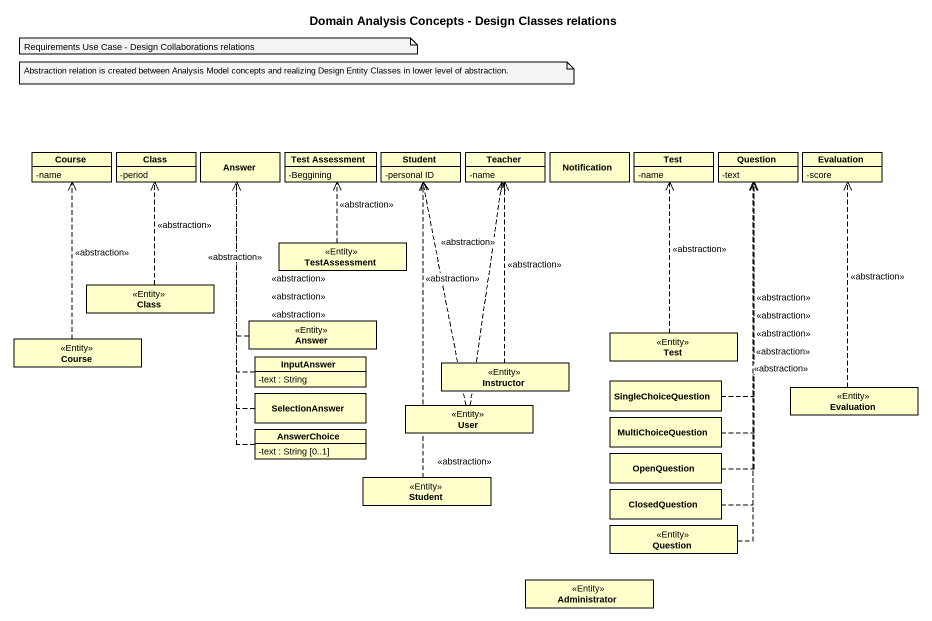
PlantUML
@startuml
title Domain Analysis Concepts - Design Classes relations
hide circle
hide empty members
skinparam classAttributeIconSize 0
class Course {
  -name
}
class "Class" as Class_ {
  -period
}
class Answer
class "Test Assessment" as Test_Assessment {
  -Beggining
}
class Student {
  -personal ID
}
class Teacher {
  -name
}
class Notification
class Test {
  -name
}
class Question {
  -text
}
class Evaluation {
  -score
}
class TestAssessment <<Entity>>
class "Class" as Class__2 <<Entity>>
class "Course" as Course_2 <<Entity>>
class "Answer" as Answer_2 <<Entity>>
class "Test" as Test_2 <<Entity>>
class InputAnswer {
  -text : String
}
class Instructor <<Entity>>
class SingleChoiceQuestion
class SelectionAnswer
class User <<Entity>>
class MultiChoiceQuestion
class "Evaluation" as Evaluation_2 <<Entity>>
class AnswerChoice {
  -text : String [0..1]
}
class OpenQuestion
class "Student" as Student_2 <<Entity>>
class ClosedQuestion
class "Question" as Question_2 <<Entity>>
class Administrator <<Entity>>
TestAssessment .up.> Test_Assessment : <<abstraction>>
Class__2 .up.> Class_ : <<abstraction>>
Course_2 .up.> Course : <<abstraction>>
Answer_2 .up.> Answer : <<abstraction>>
Test_2 .up.> Test : <<abstraction>>
InputAnswer .up.> Answer : <<abstraction>>
Instructor .up.> Teacher : <<abstraction>>
SingleChoiceQuestion .up.> Question : <<abstraction>>
SelectionAnswer .up.> Answer : <<abstraction>>
User .up.> Student : <<abstraction>>
User .up.> Teacher : <<abstraction>>
MultiChoiceQuestion .up.> Question : <<abstraction>>
Evaluation_2 .up.> Evaluation : <<abstraction>>
AnswerChoice .up.> Answer : <<abstraction>>
OpenQuestion .up.> Question : <<abstraction>>
Student_2 .up.> Student : <<abstraction>>
ClosedQuestion .up.> Question : <<abstraction>>
Question_2 .up.> Question : <<abstraction>>
note as N1
  Abstraction relation is created between Analysis Model concepts and realizing Design Entity Classes in lower level of abstraction.
end note
note as N2
  Requirements Use Case - Design Collaborations relations
end note
@enduml
